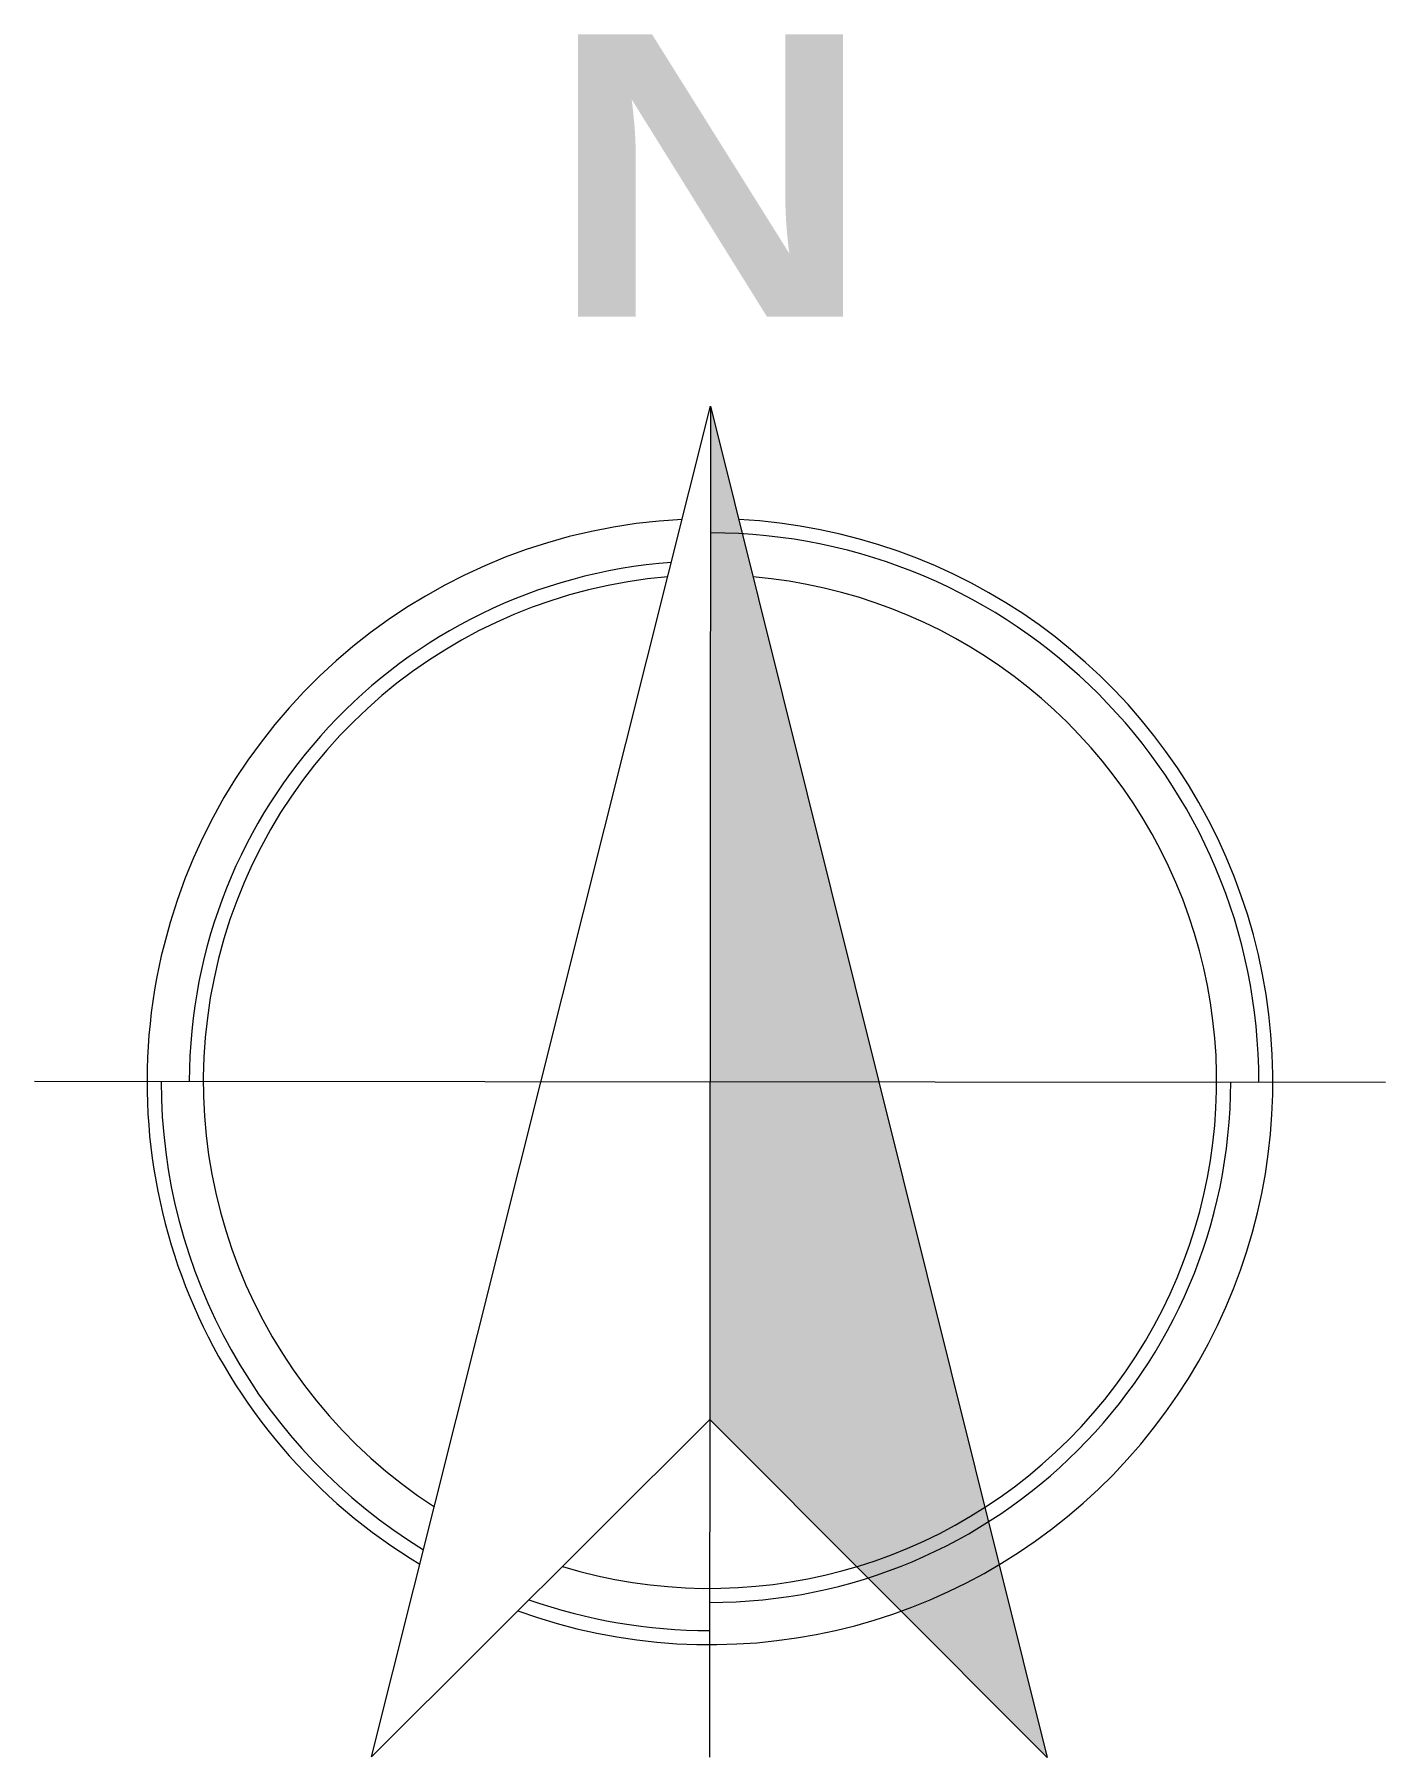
# Model space of a CAD drawing. Header units: metres. Extents: x -9 to 9, y -9 to 13.9.
import ezdxf

# ---------------------------------------------------------------- set-up
doc = ezdxf.new("R2010")
doc.units = ezdxf.units.M
doc.styles.add('DP_ISOCPEUR', font='isocpeur.ttf')

msp = doc.modelspace()

# ---------------------------------------------------------------- linework, layer by layer
at = {"lineweight": 13}
for p, q in [((-4.499, -8.977), (0.008, 8.981)), ((0.008, 8.981), (-0.008, -8.981)), ((0.008, 8.981), (4.482, -8.985)), ((-8.981, 0.008), (8.981, -0.008)), ((-0.004, -4.491), (-4.499, -8.977)), ((4.482, -8.985), (-0.004, -4.491))]:
    msp.add_line(p, q, dxfattribs=at)
for radius, start, end in [(7.484, 92.8319, 238.9911), (7.484, 250.0518, 87.0636), (7.297, 359.9477, 89.9477), (6.923, 94.2506, 179.9477), (6.736, 94.779, 237.044), (6.736, 253.0732, 85.1164), (7.297, 179.9477, 238.5436), (6.923, 269.9477, 359.9477), (7.297, 250.7421, 269.9477)]:
    msp.add_arc((0, 0), radius, start, end, dxfattribs=at)
msp.add_solid([(0.008, 8.981), (4.482, -8.985), (-0.004, -4.491)], dxfattribs=at)

# ---------------------------------------------------------------- texts
at = {"lineweight": 13, "insert": (0.008, 12.048), "char_height": 3.75, "attachment_point": 5, "style": 'DP_ISOCPEUR'}
msp.add_mtext_dynamic_manual_height_columns('{\\fArial Black|b1|i0|c238|p34;N}', width=3.75, gutter_width=18.75, heights=[0], dxfattribs=at)

doc.saveas('drawing.dxf')
